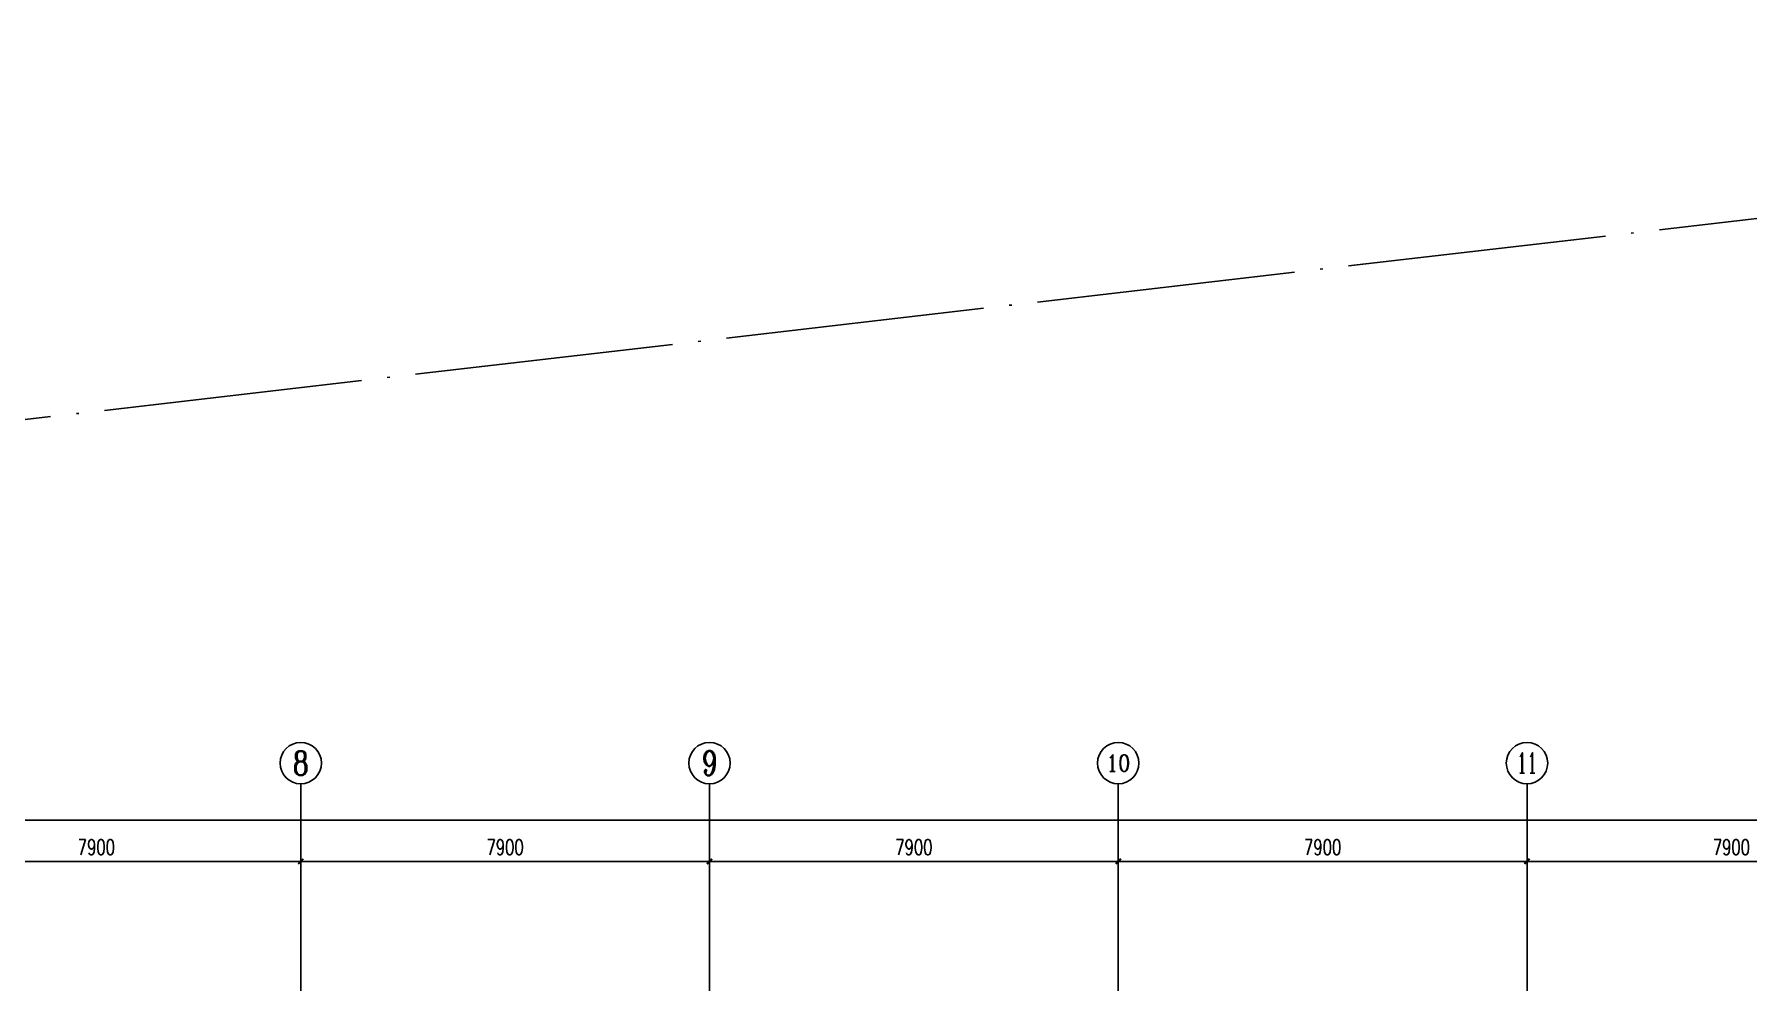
# Model space of a CAD drawing. Extents: x -23309 to 303886, y -33091 to 154511.
# Drawn here: x 47350 to 80466, y 136025 to 154511 of the extents above; entities that cross this region are included whole.
import ezdxf
from ezdxf.enums import TextEntityAlignment as Align

# ---------------------------------------------------------------- set-up
doc = ezdxf.new("R2010")
doc.units = 0
doc.header["$LTSCALE"] = 1000
doc.header["$MEASUREMENT"] = 0
doc.linetypes.add('DOTE', pattern=[2.42, 2, -0.2, 0.02, -0.2])
for name, color, linetype in [('AXIS', 3, 'Continuous'), ('AXIS_TEXT', 7, 'Continuous'), ('用地红线', 1, 'Continuous')]:
    doc.layers.add(name, color=color, linetype=linetype)
doc.styles.add('_TCH_AXIS', font='COMPLEX', dxfattribs={"bigfont": 'GBCBIG'})
doc.styles.add('_TCH_DIM_T3', font='SIMPLEX', dxfattribs={"width": 0.705882, "bigfont": 'GBCBIG'})
doc.styles.add('COMPLEX', font='COMPLEX')
doc.dimstyles.new('_TCH_ARCH&&100', dxfattribs={"dimtxt": 297.5, "dimasz": 100, "dimexe": 250, "dimexo": 300, "dimgap": 126.25, "dimtad": 1, "dimdec": 0, "dimzin": 0, "dimdsep": 46, "dimtxsty": '_TCH_DIM_T3', "dimblk": 'ARCHTICK', "dimcen": 0.09, "dimclrt": 7, "dimazin": 2, "dimtfac": 1, "dimtdec": 0, "dimtix": 1, "dimtmove": 2, "dimatfit": 3, "dimldrblk": 'ARCHTICK', "dimfxl": 100, "dimtolj": 1, "dimtzin": 0, "dimarcsym": 0})

# ---------------------------------------------------------------- blocks, each defined once
blk = doc.blocks.new('_ArchTick')
at = {"color": 0, "linetype": 'ByBlock', "const_width": 0.4}
blk.add_lwpolyline([(-0.5, -0.5), (0.5, 0.5)], dxfattribs=at)
blk = doc.blocks.new('*D146')
at = {"layer": 'AXIS', "color": 0, "lineweight": -2, "transparency": 16777216}
for p, q in [((44600, 136325), (44600, 138775)), ((52500, 136325), (52500, 138775)), ((44600, 138525), (52500, 138525))]:
    blk.add_line(p, q, dxfattribs=at)
at = {"layer": 'Defpoints', "color": 0, "transparency": 16777216}
for p in [(52500, 138525), (44600, 136025), (52500, 136025)]:
    blk.add_point(p, dxfattribs=at)
at = {"layer": 'AXIS', "color": 0, "lineweight": -2, "transparency": 16777216, "xscale": 100, "yscale": 100, "zscale": 100, "rotation": 180}
blk.add_blockref('_ArchTick', (44600, 138525), dxfattribs=at)
at = {"layer": 'AXIS', "color": 0, "lineweight": -2, "transparency": 16777216, "xscale": 100, "yscale": 100, "zscale": 100}
blk.add_blockref('_ArchTick', (52500, 138525), dxfattribs=at)
at = {"layer": 'AXIS', "color": 7, "transparency": 16777216, "insert": (48550, 138800), "char_height": 297.5, "attachment_point": 5, "style": '_TCH_DIM_T3'}
blk.add_mtext('\\A1;7900', dxfattribs=at)
blk = doc.blocks.new('*D147')
at = {"layer": 'AXIS', "color": 0, "lineweight": -2, "transparency": 16777216}
for p, q in [((52500, 136325), (52500, 138775)), ((60400, 136325), (60400, 138775)), ((52500, 138525), (60400, 138525))]:
    blk.add_line(p, q, dxfattribs=at)
at = {"layer": 'Defpoints', "color": 0, "transparency": 16777216}
for p in [(60400, 138525), (52500, 136025), (60400, 136025)]:
    blk.add_point(p, dxfattribs=at)
at = {"layer": 'AXIS', "color": 0, "lineweight": -2, "transparency": 16777216, "xscale": 100, "yscale": 100, "zscale": 100, "rotation": 180}
blk.add_blockref('_ArchTick', (52500, 138525), dxfattribs=at)
at = {"layer": 'AXIS', "color": 0, "lineweight": -2, "transparency": 16777216, "xscale": 100, "yscale": 100, "zscale": 100}
blk.add_blockref('_ArchTick', (60400, 138525), dxfattribs=at)
at = {"layer": 'AXIS', "color": 7, "transparency": 16777216, "insert": (56450, 138800), "char_height": 297.5, "attachment_point": 5, "style": '_TCH_DIM_T3'}
blk.add_mtext('\\A1;7900', dxfattribs=at)
blk = doc.blocks.new('*D148')
at = {"layer": 'AXIS', "color": 0, "lineweight": -2, "transparency": 16777216}
for p, q in [((60400, 136325), (60400, 138775)), ((68300, 136325), (68300, 138775)), ((60400, 138525), (68300, 138525))]:
    blk.add_line(p, q, dxfattribs=at)
at = {"layer": 'Defpoints', "color": 0, "transparency": 16777216}
for p in [(68300, 138525), (60400, 136025), (68300, 136025)]:
    blk.add_point(p, dxfattribs=at)
at = {"layer": 'AXIS', "color": 0, "lineweight": -2, "transparency": 16777216, "xscale": 100, "yscale": 100, "zscale": 100, "rotation": 180}
blk.add_blockref('_ArchTick', (60400, 138525), dxfattribs=at)
at = {"layer": 'AXIS', "color": 0, "lineweight": -2, "transparency": 16777216, "xscale": 100, "yscale": 100, "zscale": 100}
blk.add_blockref('_ArchTick', (68300, 138525), dxfattribs=at)
at = {"layer": 'AXIS', "color": 7, "transparency": 16777216, "insert": (64350, 138800), "char_height": 297.5, "attachment_point": 5, "style": '_TCH_DIM_T3'}
blk.add_mtext('\\A1;7900', dxfattribs=at)
blk = doc.blocks.new('*D149')
at = {"layer": 'AXIS', "color": 0, "lineweight": -2, "transparency": 16777216}
for p, q in [((68300, 136325), (68300, 138775)), ((76200, 136325), (76200, 138775)), ((68300, 138525), (76200, 138525))]:
    blk.add_line(p, q, dxfattribs=at)
at = {"layer": 'Defpoints', "color": 0, "transparency": 16777216}
for p in [(76200, 138525), (68300, 136025), (76200, 136025)]:
    blk.add_point(p, dxfattribs=at)
at = {"layer": 'AXIS', "color": 0, "lineweight": -2, "transparency": 16777216, "xscale": 100, "yscale": 100, "zscale": 100, "rotation": 180}
blk.add_blockref('_ArchTick', (68300, 138525), dxfattribs=at)
at = {"layer": 'AXIS', "color": 0, "lineweight": -2, "transparency": 16777216, "xscale": 100, "yscale": 100, "zscale": 100}
blk.add_blockref('_ArchTick', (76200, 138525), dxfattribs=at)
at = {"layer": 'AXIS', "color": 7, "transparency": 16777216, "insert": (72250, 138800), "char_height": 297.5, "attachment_point": 5, "style": '_TCH_DIM_T3'}
blk.add_mtext('\\A1;7900', dxfattribs=at)
blk = doc.blocks.new('*D150')
at = {"layer": 'AXIS', "color": 0, "lineweight": -2, "transparency": 16777216}
for p, q in [((76200, 136325), (76200, 138775)), ((84100, 136325), (84100, 138775)), ((76200, 138525), (84100, 138525))]:
    blk.add_line(p, q, dxfattribs=at)
at = {"layer": 'Defpoints', "color": 0, "transparency": 16777216}
for p in [(84100, 138525), (76200, 136025), (84100, 136025)]:
    blk.add_point(p, dxfattribs=at)
at = {"layer": 'AXIS', "color": 0, "lineweight": -2, "transparency": 16777216, "xscale": 100, "yscale": 100, "zscale": 100, "rotation": 180}
blk.add_blockref('_ArchTick', (76200, 138525), dxfattribs=at)
at = {"layer": 'AXIS', "color": 0, "lineweight": -2, "transparency": 16777216, "xscale": 100, "yscale": 100, "zscale": 100}
blk.add_blockref('_ArchTick', (84100, 138525), dxfattribs=at)
at = {"layer": 'AXIS', "color": 7, "transparency": 16777216, "insert": (80150, 138800), "char_height": 297.5, "attachment_point": 5, "style": '_TCH_DIM_T3'}
blk.add_mtext('\\A1;7900', dxfattribs=at)
blk = doc.blocks.new('*D175')
at = {"layer": 'AXIS', "color": 0, "lineweight": -2, "transparency": 16777216}
for p, q in [((0, 136325), (0, 139575)), ((251000, 136325), (251000, 139575)), ((0, 139325), (251000, 139325))]:
    blk.add_line(p, q, dxfattribs=at)
at = {"layer": 'Defpoints', "color": 0, "transparency": 16777216}
for p in [(251000, 139325), (0, 136025), (251000, 136025)]:
    blk.add_point(p, dxfattribs=at)
at = {"layer": 'AXIS', "color": 0, "lineweight": -2, "transparency": 16777216, "xscale": 100, "yscale": 100, "zscale": 100, "rotation": 180}
blk.add_blockref('_ArchTick', (0, 139325), dxfattribs=at)
at = {"layer": 'AXIS', "color": 0, "lineweight": -2, "transparency": 16777216, "xscale": 100, "yscale": 100, "zscale": 100}
blk.add_blockref('_ArchTick', (251000, 139325), dxfattribs=at)
at = {"layer": 'AXIS', "color": 7, "transparency": 16777216, "insert": (125500, 139600), "char_height": 297.5, "attachment_point": 5, "style": '_TCH_DIM_T3'}
blk.add_mtext('\\A1;251000', dxfattribs=at)
blk = doc.blocks.new('_AXISO')
blk.add_circle((0, 0), 0.5)
at = {"layer": 'AXIS_TEXT', "style": 'COMPLEX', "width": 1.041667}
blk.add_attdef('A', text='', height=0.56, dxfattribs=at).set_placement((-0.25, -0.28), (0.25, -0.28), align=Align.FIT)

msp = doc.modelspace()

# ---------------------------------------------------------------- linework, layer by layer
at = {"layer": 'AXIS'}
for p, q in [((52500, 136025.4), (52500, 140025.4)), ((60400, 136025.4), (60400, 140025.4)), ((68300, 136025.4), (68300, 140025.4)), ((76200, 136025.4), (76200, 140025.4))]:
    msp.add_line(p, q, dxfattribs=at)
at = {"layer": '用地红线', "linetype": 'DOTE', "ltscale": 2.5}
msp.add_lwpolyline([(111284.2, 154511.4), (122259.3, 54391.7), (256468.7, 73223.2), (270117.4, -24011.1), (45671.3, -24011), (21595.5, 39449.2), (16162.1, 38615.9), (-17395.7, 139562.7)], close=True, dxfattribs=at)

# ---------------------------------------------------------------- block references
at = {"layer": 'AXIS'}
ref = msp.add_blockref('_AXISO', (52500, 140425.4), dxfattribs=dict(at, xscale=800, yscale=800, zscale=800))
ref.add_attrib('A', '8', dxfattribs={"layer": 'AXIS_TEXT', "height": 465.9, "style": '_TCH_AXIS'}).set_placement((52344.7, 140192.5), (52655.3, 140192.5), align=Align.FIT)
ref = msp.add_blockref('_AXISO', (60400, 140425.4), dxfattribs=dict(at, xscale=800, yscale=800, zscale=800))
ref.add_attrib('A', '9', dxfattribs={"layer": 'AXIS_TEXT', "height": 476.1, "style": '_TCH_AXIS', "width": 0.928571}).set_placement((60252.6, 140187.4), (60547.4, 140187.4), align=Align.FIT)
ref = msp.add_blockref('_AXISO', (68300, 140425.4), dxfattribs=dict(at, xscale=800, yscale=800, zscale=800))
ref.add_attrib('A', '10', dxfattribs={"layer": 'AXIS_TEXT', "height": 321.14, "style": '_TCH_AXIS', "width": 1.034483}).set_placement((68070.6, 140264.9), (68529.4, 140264.9), align=Align.FIT)
ref = msp.add_blockref('_AXISO', (76200, 140425.4), dxfattribs=dict(at, xscale=800, yscale=800, zscale=800))
ref.add_attrib('A', '11', dxfattribs={"layer": 'AXIS_TEXT', "height": 395.98, "style": '_TCH_AXIS', "width": 0.875}).set_placement((76002, 140227.5), (76398, 140227.5), align=Align.FIT)

# ---------------------------------------------------------------- dimensions: what is measured, and where the dimension line sits
for p1, p2, distance, picture, middle in [((0, 136025.4), (251000, 136025.4), 3300, '*D175', (125500, 139600.4)), ((44600, 136025.4), (52500, 136025.4), 2500, '*D146', (48550, 138800.4)), ((52500, 136025.4), (60400, 136025.4), 2500, '*D147', (56450, 138800.4)), ((60400, 136025.4), (68300, 136025.4), 2500, '*D148', (64350, 138800.4)), ((68300, 136025.4), (76200, 136025.4), 2500, '*D149', (72250, 138800.4)), ((76200, 136025.4), (84100, 136025.4), 2500, '*D150', (80150, 138800.4))]:
    dim = msp.add_aligned_dim(p1=p1, p2=p2, distance=distance, dimstyle='_TCH_ARCH&&100', dxfattribs=at)
    dim.commit()
    dim.dimension.update_dxf_attribs({"geometry": picture, "text_midpoint": middle})

doc.saveas('drawing.dxf')
